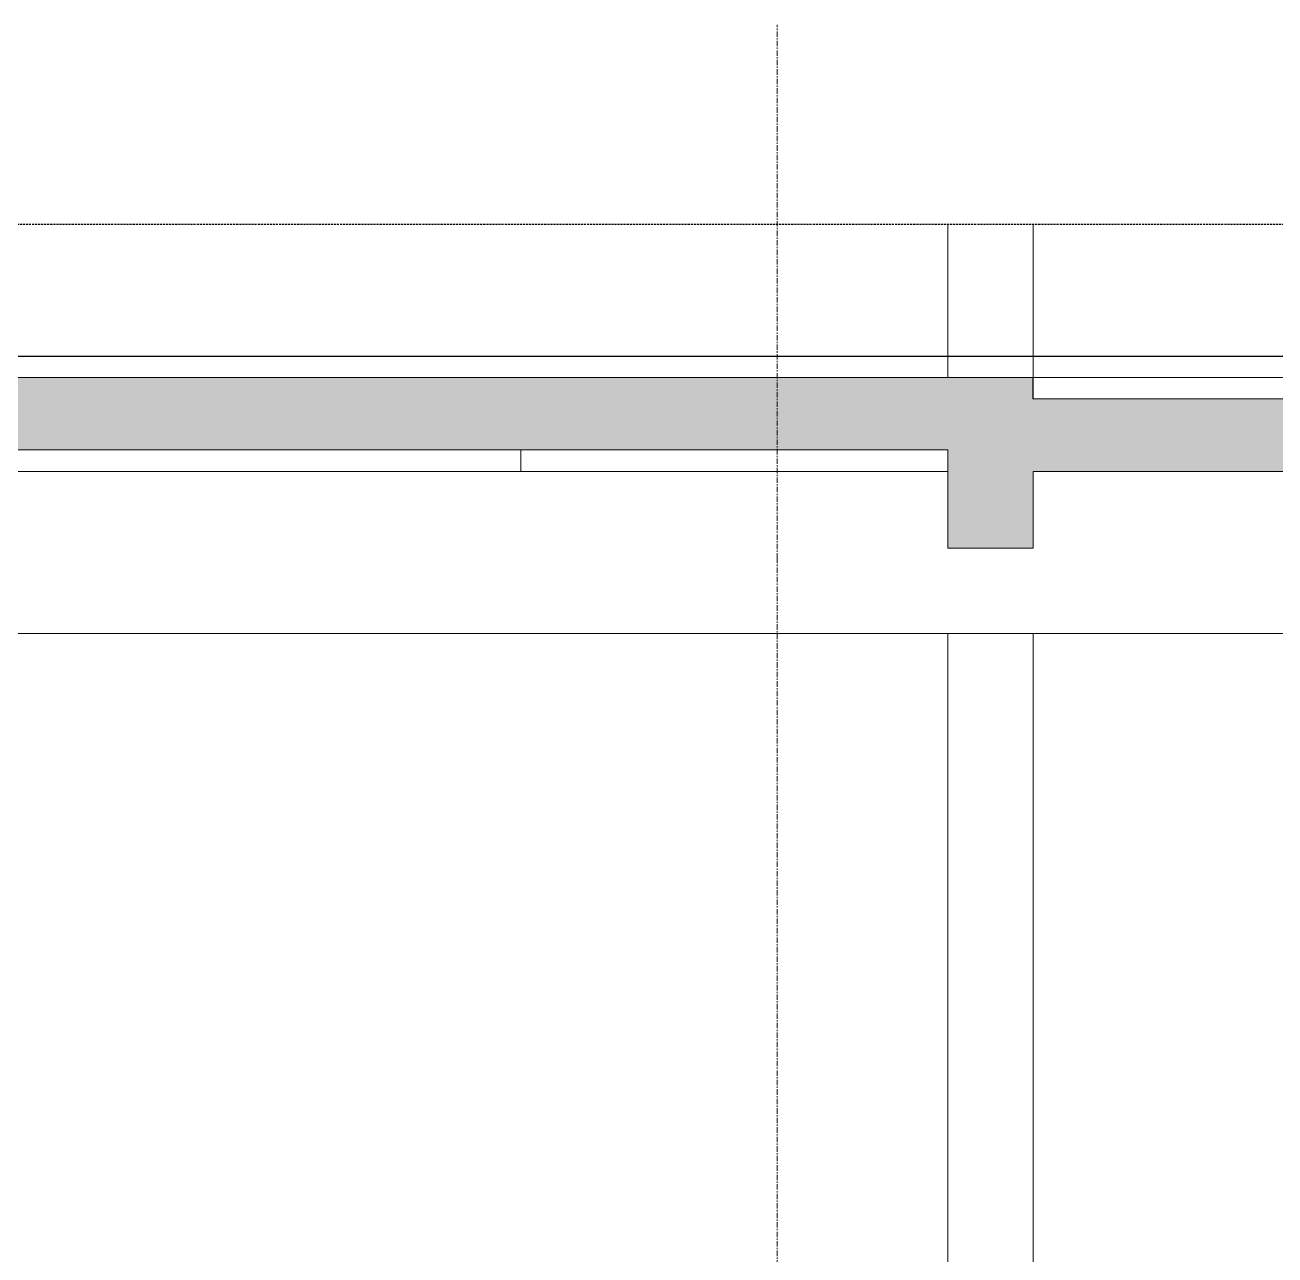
# Model space of a CAD drawing. Header units: millimetres. Extents: x 50254 to 245170, y 481 to 78637.
# Drawn here: x 83229 to 86157, y 3495 to 6375 of the extents above; entities that cross this region are included whole.
import ezdxf

# ---------------------------------------------------------------- set-up
doc = ezdxf.new("R2010")
doc.units = ezdxf.units.MM
for name, pattern in [('Centre', [31.75, 6.35, -4.7625, 15.875, -4.7625]), ('Grid Line', [22.225, 12.7, -3.175, 3.175, -3.175]), ('Hidden', [7.14375, 4.7625, -2.38125]), ('IMPORT-CENTER _2_', [40.64, 25.4, -5.08, 5.08, -5.08])]:
    doc.linetypes.add(name, pattern=pattern)
for name, color, linetype, lineweight in [('0-4', 90, 'Continuous', 5), ('A-DETL-GENF', 92, 'Continuous', 18), ('A-DETL-GENF-4', 92, 'Hidden', 25), ('A-DETL-GENF-5', 9, 'Continuous', 18), ('A-DETL-THIN', 151, 'Continuous', 18), ('A-FLOR-2', 7, 'Continuous', 18), ('A-FLOR-LEVL-2', 51, 'Centre', 9), ('A-WALL', 113, 'Continuous', 18), ('G-IMPT', 8, 'Continuous', 18), ('G-IMPT-4', 8, 'IMPORT-CENTER _2_', 18), ('M-EQPM', 50, 'Continuous', 18), ('M-EQPM-2', 50, 'Continuous', 25), ('S-BEAM-1', 7, 'Continuous', 18), ('S-COLS', 52, 'Continuous', 18), ('S-GRID-1', 1, 'Grid Line', 9)]:
    doc.layers.add(name, color=color, linetype=linetype, lineweight=lineweight)

# ---------------------------------------------------------------- blocks, each defined once
blk = doc.blocks.new('NCV_TKTC_KET CAU_rvt-3-TKCS_CĂN HỘ LOẠI 1 - MẶT CẮT 2')
at = {"layer": 'A-FLOR-2'}
for p, q in [((29036.9, 5550), (30886.5, 5550)), ((27836.9, 5380), (27836.9, 5330)), ((27836.9, 5330), (24836.9, 5330)), ((28836.9, 5330), (27836.9, 5330))]:
    blk.add_line(p, q, dxfattribs=at)
at = {"layer": 'S-BEAM-1'}
for p, q in [((29035.9, 5550), (29036.9, 5550)), ((29036.9, 5550), (29036.9, 5500)), ((25536.9, 4950), (29036.9, 4950)), ((29036.9, 4950), (30886.5, 4950))]:
    blk.add_line(p, q, dxfattribs=at)
blk = doc.blocks.new('TKTC_XREF_251221_MB TANG 2-7 - TKTC_XREF_260130_MB TANG 2-5_dwg_$cc-V67-TKCS_CĂN HỘ LOẠI 1 - MẶT CẮT 2')
at = {"layer": 'G-IMPT-4'}
for p, q in [((29095.5, 5600), (28974.4, 5600)), ((29035.3, 5600), (29034.5, 5600))]:
    blk.add_line(p, q, dxfattribs=at)
at = {"layer": 'M-EQPM'}
for p, q in [((29079.9, 5600), (28989.9, 5600)), ((28989.9, 5600), (29034.9, 5600)), ((29034.6, 5600), (29034.6, 5600)), ((29034.9, 5600), (29079.9, 5600))]:
    blk.add_line(p, q, dxfattribs=at)
blk = doc.blocks.new('TKTC_XREF_251221_MB TANG 2-7 - TKTC_XREF_260130_MB TANG 2-5_dwg_CUM U_DN100-V68-TKCS_CĂN HỘ LOẠI 1 - MẶT CẮT 2')
at = {"layer": 'G-IMPT'}
for p, q in [((28978.7, 5600), (28980.9, 5600)), ((28979.8, 5600), (28986.6, 5600)), ((28980.1, 5600), (28980.4, 5600)), ((29089.4, 5600), (28980.4, 5600)), ((28980.9, 5600), (28985.5, 5600)), ((28981, 5600), (28980.9, 5600)), ((28981.2, 5600), (28981.9, 5600)), ((28981.9, 5600), (28984.4, 5600)), ((28981.9, 5600), (28984.5, 5600)), ((28981.9, 5600), (28984.5, 5600)), ((28984.4, 5600), (28985.2, 5600)), ((28985.5, 5600), (28987.8, 5600)), ((28985.5, 5600), (28985.5, 5600)), ((29083.1, 5600), (28986.7, 5600)), ((29079.9, 5600), (28989.9, 5600)), ((29081.3, 5600), (29083.6, 5600)), ((29082.4, 5600), (29089.3, 5600)), ((29083.6, 5600), (29088.1, 5600)), ((29083.6, 5600), (29083.6, 5600)), ((29083.8, 5600), (29084.5, 5600)), ((29084.5, 5600), (29087.1, 5600)), ((29084.6, 5600), (29087.1, 5600)), ((29084.6, 5600), (29087.1, 5600)), ((29087.1, 5600), (29087.8, 5600)), ((29088.1, 5600), (29090.4, 5600)), ((29088.1, 5600), (29088.1, 5600)), ((29089, 5600), (29089.4, 5600))]:
    blk.add_line(p, q, dxfattribs=at)
at = {"layer": 'G-IMPT', "flags": 128}
for points in [[(28978.7, 5600), (28977.2, 5600), (28977.2, 5600), (28989.3, 5600), (28989.3, 5600), (28987.8, 5600)], [(28987.8, 5600), (28987.8, 5600), (28978.7, 5600), (28978.7, 5600)], [(28981.2, 5600), (28981.2, 5600), (28985.2, 5600), (28985.2, 5600)], [(28986.4, 5600), (28986.7, 5600), (28989.9, 5600)], [(29081.3, 5600), (29079.8, 5600), (29079.8, 5600), (29091.9, 5600), (29091.9, 5600), (29090.4, 5600)], [(29082.7, 5600), (29083.1, 5600), (29079.9, 5600)], [(29090.4, 5600), (29090.4, 5600), (29081.3, 5600), (29081.3, 5600)], [(29083.8, 5600), (29083.8, 5600), (29087.8, 5600), (29087.9, 5600)]]:
    blk.add_lwpolyline(points, dxfattribs=at)
blk = doc.blocks.new('TKTC_XREF_251221_MB TANG 2-7 - TKTC_XREF_260130_MB TANG 2-5_dwg_$cc-V69-TKCS_CĂN HỘ LOẠI 1 - MẶT CẮT 2')
at = {"layer": 'G-IMPT-4'}
for p, q in [((28885.2, 5600), (28732.2, 5600)), ((28808.7, 5600), (28808.7, 5600))]:
    blk.add_line(p, q, dxfattribs=at)
at = {"layer": 'M-EQPM'}
for p, q in [((28865.6, 5600), (28751.8, 5600)), ((28751.8, 5600), (28808.7, 5600)), ((28808.7, 5600), (28754.6, 5600)), ((28754.6, 5600), (28862.8, 5600)), ((28862.8, 5600), (28808.7, 5600)), ((28808.7, 5600), (28865.6, 5600))]:
    blk.add_line(p, q, dxfattribs=at)
blk = doc.blocks.new('TKTC_XREF_251221_MB TANG 2-7 - TKTC_XREF_260130_MB TANG 2-5_dwg_CUM U_DN100-V70-TKCS_CĂN HỘ LOẠI 1 - MẶT CẮT 2')
at = {"layer": 'G-IMPT'}
for p, q in [((28750.6, 5600), (28735.3, 5600)), ((28735.3, 5600), (28737.2, 5600)), ((28740.1, 5600), (28737.2, 5600)), ((28737.2, 5600), (28748.7, 5600)), ((28747.3, 5600), (28738.7, 5600)), ((28739, 5600), (28876.6, 5600)), ((28745.8, 5600), (28740.1, 5600)), ((28741.4, 5600), (28740.4, 5600)), ((28745.5, 5600), (28740.4, 5600)), ((28744.6, 5600), (28741.4, 5600)), ((28744.6, 5600), (28741.4, 5600)), ((28744.6, 5600), (28741.4, 5600)), ((28745.5, 5600), (28744.6, 5600)), ((28748.7, 5600), (28745.8, 5600)), ((28747, 5600), (28868.7, 5600)), ((28747, 5600), (28751, 5600)), ((28748.7, 5600), (28750.6, 5600)), ((28751, 5600), (28864.7, 5600)), ((28868.7, 5600), (28864.7, 5600)), ((28880.3, 5600), (28865, 5600)), ((28865, 5600), (28866.9, 5600)), ((28869.8, 5600), (28866.9, 5600)), ((28866.9, 5600), (28878.4, 5600)), ((28877, 5600), (28868.3, 5600)), ((28875.5, 5600), (28869.8, 5600)), ((28871, 5600), (28870.1, 5600)), ((28875.2, 5600), (28870.1, 5600)), ((28874.2, 5600), (28871, 5600)), ((28874.2, 5600), (28871, 5600)), ((28874.2, 5600), (28871, 5600)), ((28875.2, 5600), (28874.2, 5600)), ((28878.4, 5600), (28875.5, 5600)), ((28878.4, 5600), (28880.3, 5600))]:
    blk.add_line(p, q, dxfattribs=at)
blk = doc.blocks.new('TKTC_XREF_251221_MB TANG 2-7 - TKTC_XREF_260130_MB TANG 2-5_dwg_$cc-V71-TKCS_CĂN HỘ LOẠI 1 - MẶT CẮT 2')
at = {"layer": 'G-IMPT-4'}
for p, q in [((29205.1, 5600), (29358.1, 5600)), ((29281.6, 5600), (29281.6, 5600))]:
    blk.add_line(p, q, dxfattribs=at)
at = {"layer": 'M-EQPM'}
for p, q in [((29281.6, 5600), (29224.8, 5600)), ((29224.8, 5600), (29338.5, 5600)), ((29335.7, 5600), (29227.5, 5600)), ((29227.5, 5600), (29281.6, 5600)), ((29281.6, 5600), (29335.7, 5600)), ((29338.5, 5600), (29281.6, 5600))]:
    blk.add_line(p, q, dxfattribs=at)
blk = doc.blocks.new('TKTC_XREF_251221_MB TANG 2-7 - TKTC_XREF_260130_MB TANG 2-5_dwg_$cc-V72-TKCS_CĂN HỘ LOẠI 1 - MẶT CẮT 2')
at = {"layer": 'G-IMPT-4'}
for p, q in [((29490.5, 5600), (29369.4, 5600)), ((29430.4, 5600), (29429.6, 5600))]:
    blk.add_line(p, q, dxfattribs=at)
at = {"layer": 'M-EQPM'}
for p, q in [((29475, 5600), (29385, 5600)), ((29385, 5600), (29430, 5600)), ((29429.7, 5600), (29429.7, 5600)), ((29430, 5600), (29475, 5600))]:
    blk.add_line(p, q, dxfattribs=at)
blk = doc.blocks.new('TKTC_XREF_251221_MB TANG 2-7 - TKTC_XREF_260130_MB TANG 2-5_dwg_$cc-V75-TKCS_CĂN HỘ LOẠI 1 - MẶT CẮT 2')
at = {"layer": 'G-IMPT-4'}
for p, q in [((25953.3, 5600), (25832.2, 5600)), ((25893.1, 5600), (25892.4, 5600))]:
    blk.add_line(p, q, dxfattribs=at)
at = {"layer": 'M-EQPM'}
for p, q in [((25937.8, 5600), (25847.8, 5600)), ((25847.8, 5600), (25892.8, 5600)), ((25892.5, 5600), (25892.5, 5600)), ((25892.8, 5600), (25937.8, 5600))]:
    blk.add_line(p, q, dxfattribs=at)
blk = doc.blocks.new('TKTC_XREF_251221_MB TANG 2-7 - TKTC_XREF_251221_MB TANG 2-7-2039446-TKCS_CĂN HỘ LOẠI 1 - MẶT CẮT 2')
at = {"layer": 'M-EQPM'}
for p, q in [((26851.2, 5600), (26735.3, 5600)), ((26735.3, 5600), (26735.6, 5600)), ((26735.6, 5600), (26851.5, 5600)), ((26851.5, 5600), (26851.2, 5600)), ((28734.9, 5600), (28735.3, 5600)), ((29487, 5600), (28734.9, 5600)), ((28735.3, 5600), (29487, 5600))]:
    blk.add_line(p, q, dxfattribs=at)
at = {"layer": 'M-EQPM-2'}
blk.add_line((24226.9, 5600), (33993.7, 5600), dxfattribs=at)
for name, p in [('TKTC_XREF_251221_MB TANG 2-7 - TKTC_XREF_260130_MB TANG 2-5_dwg_$cc-V75-TKCS_CĂN HỘ LOẠI 1 - MẶT CẮT 2', (900.3, 0)), ('TKTC_XREF_251221_MB TANG 2-7 - TKTC_XREF_260130_MB TANG 2-5_dwg_$cc-V67-TKCS_CĂN HỘ LOẠI 1 - MẶT CẮT 2', (-2241.8, 0)), ('TKTC_XREF_251221_MB TANG 2-7 - TKTC_XREF_260130_MB TANG 2-5_dwg_CUM U_DN100-V68-TKCS_CĂN HỘ LOẠI 1 - MẶT CẮT 2', (-2241.8, 0)), ('TKTC_XREF_251221_MB TANG 2-7 - TKTC_XREF_260130_MB TANG 2-5_dwg_CUM U_DN100-V68-TKCS_CĂN HỘ LOẠI 1 - MẶT CẮT 2', (-2241.8, 0)), ('TKTC_XREF_251221_MB TANG 2-7 - TKTC_XREF_260130_MB TANG 2-5_dwg_$cc-V69-TKCS_CĂN HỘ LOẠI 1 - MẶT CẮT 2', (0, 0)), ('TKTC_XREF_251221_MB TANG 2-7 - TKTC_XREF_260130_MB TANG 2-5_dwg_CUM U_DN100-V70-TKCS_CĂN HỘ LOẠI 1 - MẶT CẮT 2', (0, 0)), ('TKTC_XREF_251221_MB TANG 2-7 - TKTC_XREF_260130_MB TANG 2-5_dwg_$cc-V67-TKCS_CĂN HỘ LOẠI 1 - MẶT CẮT 2', (0, 0)), ('TKTC_XREF_251221_MB TANG 2-7 - TKTC_XREF_260130_MB TANG 2-5_dwg_CUM U_DN100-V68-TKCS_CĂN HỘ LOẠI 1 - MẶT CẮT 2', (0, 0)), ('TKTC_XREF_251221_MB TANG 2-7 - TKTC_XREF_260130_MB TANG 2-5_dwg_$cc-V71-TKCS_CĂN HỘ LOẠI 1 - MẶT CẮT 2', (0, 0)), ('TKTC_XREF_251221_MB TANG 2-7 - TKTC_XREF_260130_MB TANG 2-5_dwg_CUM U_DN100-V70-TKCS_CĂN HỘ LOẠI 1 - MẶT CẮT 2', (473.8, 0)), ('TKTC_XREF_251221_MB TANG 2-7 - TKTC_XREF_260130_MB TANG 2-5_dwg_$cc-V72-TKCS_CĂN HỘ LOẠI 1 - MẶT CẮT 2', (0, 0)), ('TKTC_XREF_251221_MB TANG 2-7 - TKTC_XREF_260130_MB TANG 2-5_dwg_CUM U_DN100-V68-TKCS_CĂN HỘ LOẠI 1 - MẶT CẮT 2', (395.1, 0))]:
    blk.add_blockref(name, p)
blk = doc.blocks.new('BORDER VIEW - BORDER VIEW-3678770-TKCS_CĂN HỘ LOẠI 1 - MẶT CẮT 2')
at = {"layer": 'A-DETL-GENF-4'}
blk.add_line((24376.9, 5908.8), (33843.7, 5908.8), dxfattribs=at)

msp = doc.modelspace()

# ---------------------------------------------------------------- hatches: boundary and pattern name
at = {"layer": 'A-DETL-GENF-5'}
h = msp.add_hatch(dxfattribs=at)
h.set_pattern_fill('FP_4', color=256, style=0, pattern_type=2)
h.set_pattern_definition([(50, (86375.93, 15375), (364.368, -31.878), [38.1, -419.1]), (355, (86375.93, 15375), (-70.486, 382.113), [30.48, -335.28]), (100.451, (86406.3, 15372.34), (293.885, 350.233), [32.38, -356.18]), (46.184, (86375.93, 15476.6), (542.158, -84.086), [57.15, -628.65]), (96.636, (86421.1, 15469.6), (474.805, 494.855), [48.57, -534.27]), (351.184, (86375.9, 15476.6), (474.81, 494.85), [45.72, -502.92]), (21, (86426.73, 15451.2), (303.2285, -204.5305), [38.1, -419.1]), (326, (86426.73, 15451.2), (123.604, 368.376), [30.48, -335.28]), (71.451, (86452, 15434.16), (426.834, 163.843), [32.38, -356.18]), (37.5, (86375.93, 15375), (6.1766, 169.1102), [3.353, -327.863, 3.353, -337.007, -336.55]), (37.5, (86375.93, 15375), (6.1766, 169.1102), [-671.576, 3.353, -333.197]), (7.5, (86375.93, 15375), (133.639, 200.3615), [3.353, -190.703, 3.353, -320.243, -128.27]), (7.5, (86375.93, 15375), (133.639, 200.3615), [-517.652, 3.353, -124.917]), (327.5, (86262.64, 15375), (271.1818, -11.4584), [3.353, -123.647, 3.353, -392.887, -525.78]), (327.5, (86262.64, 15375), (271.1818, -11.4584), [-523.24, 3.353, -522.427]), (317.5, (86211.84, 15375), (296.2585, 50.853), [3.353, -161.747, 3.353, -259.791, -373.38]), (317.5, (86211.84, 15375), (296.2585, 50.853), [-428.244, 3.353, -370.027]), (45, (86375.93, 15375), (-125.7236, 125.7236), []), (45, (86375.93, 15565.5), (-125.7236, 125.7236), [])])
h.paths.add_polyline_path([(81290.9, 4950), (81390.9, 4950), (81390.9, 5380), (85390.9, 5380), (85390.9, 5150), (85590.9, 5150), (85590.9, 5330), (89488.9, 5330), (89488.9, 5100), (90088.9, 5100), (90088.9, 5360), (90547.6, 5360), (90547.6, 5530), (90090.9, 5530), (90090.9, 5500), (85589.9, 5500.3), (85589.9, 5550), (81090.9, 5550), (81090.9, 5500), (80780.9, 5500), (80780.9, 5330), (81090.9, 5330), (81090.9, 4950)])

# ---------------------------------------------------------------- linework, layer by layer
at = {"layer": 'A-DETL-THIN'}
for p, q in [((85589.9, 5550), (81090.9, 5550)), ((85589.9, 5500), (85589.9, 5550)), ((90090.9, 5500), (85589.9, 5500)), ((81390.9, 5380), (85390.9, 5380)), ((85390.9, 5380), (85390.9, 5150)), ((85590.9, 5150), (85590.9, 5330)), ((85590.9, 5330), (89488.9, 5330)), ((85390.9, 5150), (85590.9, 5150))]:
    msp.add_line(p, q, dxfattribs=at)
at = {"layer": 'A-FLOR-LEVL-2'}
msp.add_line((80406.6, 5600), (91086.1, 5600), dxfattribs=at)
at = {"layer": 'A-WALL'}
for p, q in [((85390.9, 5550), (85390.9, 5908.8)), ((85590.9, 5908.8), (85590.9, 5550)), ((85390.9, 2150), (85390.9, 4950)), ((85590.9, 4950), (85590.9, 2150))]:
    msp.add_line(p, q, dxfattribs=at)
at = {"layer": 'S-COLS'}
for p, q in [((85390.9, 5550), (85390.9, 5908.8)), ((85590.9, 5908.8), (85590.9, 5550)), ((85390.9, 2150), (85390.9, 4950)), ((85590.9, 4950), (85590.9, 2150))]:
    msp.add_line(p, q, dxfattribs=at)
at = {"layer": 'S-GRID-1'}
for p, q in [((84990.9, 5125.3), (84990.9, 6375.3)), ((84990.9, 2314.3), (84990.9, 5125.3))]:
    msp.add_line(p, q, dxfattribs=at)

# ---------------------------------------------------------------- block references
at = {"layer": '0-4'}
msp.add_blockref('NCV_TKTC_KET CAU_rvt-3-TKCS_CĂN HỘ LOẠI 1 - MẶT CẮT 2', (56553.9, 0), dxfattribs=at)
at = {"layer": 'A-DETL-GENF'}
msp.add_blockref('BORDER VIEW - BORDER VIEW-3678770-TKCS_CĂN HỘ LOẠI 1 - MẶT CẮT 2', (56553.9, 0), dxfattribs=at)
at = {"layer": 'M-EQPM'}
msp.add_blockref('TKTC_XREF_251221_MB TANG 2-7 - TKTC_XREF_251221_MB TANG 2-7-2039446-TKCS_CĂN HỘ LOẠI 1 - MẶT CẮT 2', (56553.9, 0), dxfattribs=at)

doc.saveas('drawing.dxf')
